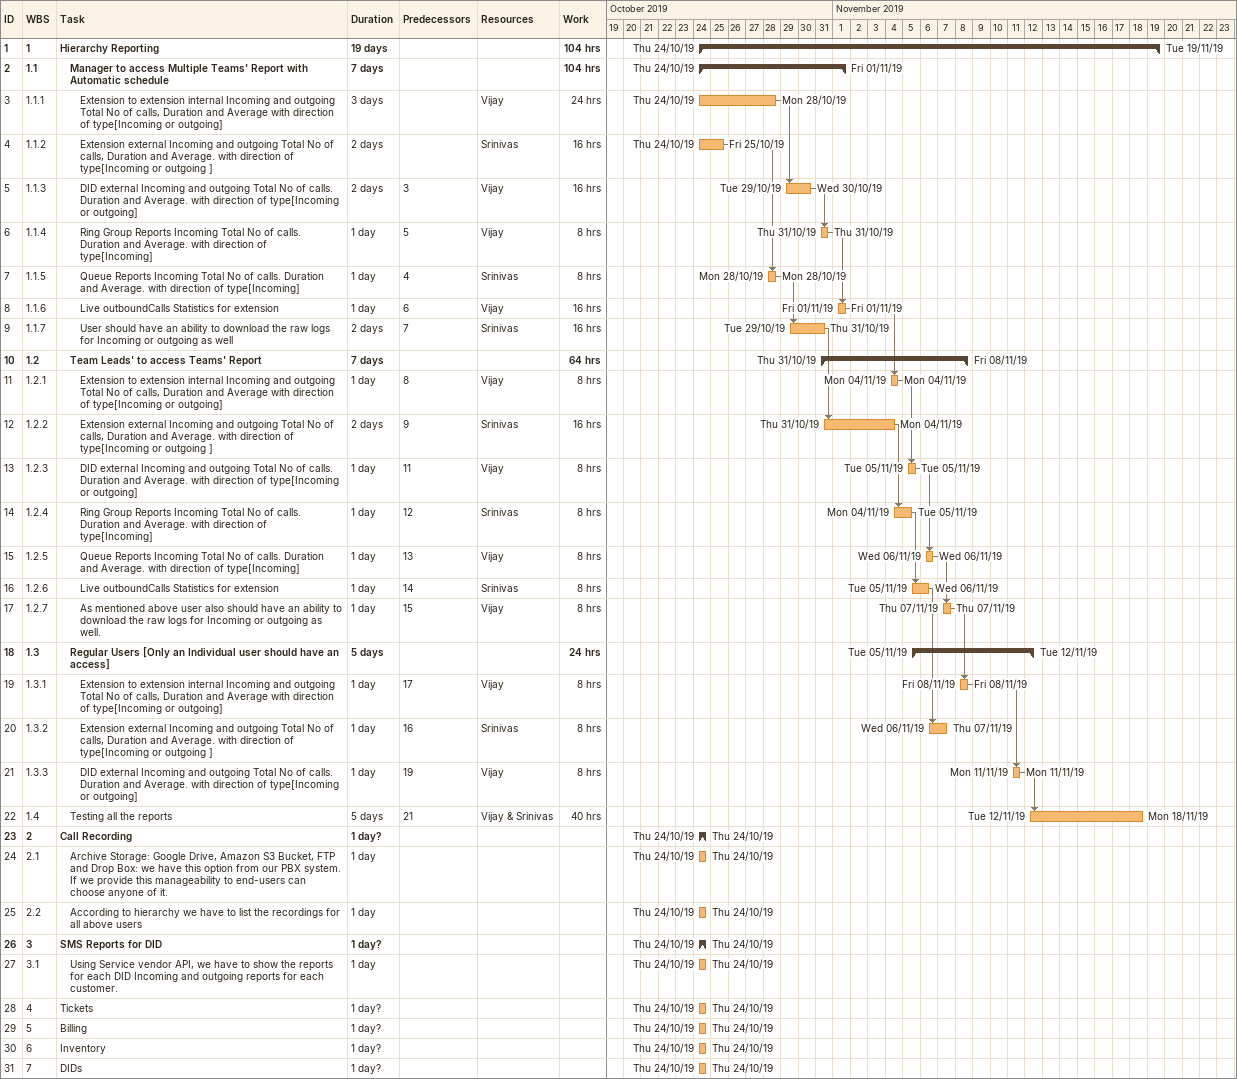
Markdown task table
| ID | WBS | Task | Duration | Start | Finish | Predecessors | Resources | Work (h) |
|---|---|---|---|---|---|---|---|---|
| 1 | 1 | **Hierarchy Reporting** | 19d | 2019-10-24 | 2019-11-19 |  |  | 104 |
| 2 | 1.1 | **Manager to access Multiple Teams' Report with Automatic schedule** | 7d | 2019-10-24 | 2019-11-01 |  |  | 104 |
| 3 | 1.1.1 | Extension to extension internal Incoming and outgoing Total No of calls, Duration and Average with direction of type[Incoming or outgoing] | 3d | 2019-10-24 | 2019-10-28 |  | Vijay | 24 |
| 4 | 1.1.2 | Extension external Incoming and outgoing Total No of calls, Duration and Average. with direction of type[Incoming or outgoing ] | 2d | 2019-10-24 | 2019-10-25 |  | Srinivas | 16 |
| 5 | 1.1.3 | DID external Incoming and outgoing Total No of calls. Duration and Average. with direction of type[Incoming or outgoing] | 2d | 2019-10-29 | 2019-10-30 | 3 | Vijay | 16 |
| 6 | 1.1.4 | Ring Group Reports Incoming Total No of calls. Duration and Average. with direction of type[Incoming] | 1d | 2019-10-31 | 2019-10-31 | 5 | Vijay | 8 |
| 7 | 1.1.5 | Queue Reports Incoming Total No of calls. Duration and Average. with direction of type[Incoming] | 1d | 2019-10-28 | 2019-10-28 | 4 | Srinivas | 8 |
| 8 | 1.1.6 | Live outboundCalls Statistics for extension | 1d | 2019-11-01 | 2019-11-01 | 6 | Vijay | 16 |
| 9 | 1.1.7 | User should have an ability to download the raw logs for Incoming or outgoing as well | 2d | 2019-10-29 | 2019-10-31 | 7 | Srinivas | 16 |
| 10 | 1.2 | **Team Leads' to access Teams' Report** | 7d | 2019-10-31 | 2019-11-08 |  |  | 64 |
| 11 | 1.2.1 | Extension to extension internal Incoming and outgoing Total No of calls, Duration and Average with direction of type[Incoming or outgoing] | 1d | 2019-11-04 | 2019-11-04 | 8 | Vijay | 8 |
| 12 | 1.2.2 | Extension external Incoming and outgoing Total No of calls, Duration and Average. with direction of type[Incoming or outgoing ] | 2d | 2019-10-31 | 2019-11-04 | 9 | Srinivas | 16 |
| 13 | 1.2.3 | DID external Incoming and outgoing Total No of calls. Duration and Average. with direction of type[Incoming or outgoing] | 1d | 2019-11-05 | 2019-11-05 | 11 | Vijay | 8 |
| 14 | 1.2.4 | Ring Group Reports Incoming Total No of calls. Duration and Average. with direction of type[Incoming] | 1d | 2019-11-04 | 2019-11-05 | 12 | Srinivas | 8 |
| 15 | 1.2.5 | Queue Reports Incoming Total No of calls. Duration and Average. with direction of type[Incoming] | 1d | 2019-11-06 | 2019-11-06 | 13 | Vijay | 8 |
| 16 | 1.2.6 | Live outboundCalls Statistics for extension | 1d | 2019-11-05 | 2019-11-06 | 14 | Srinivas | 8 |
| 17 | 1.2.7 | As mentioned above user also should have an ability to download the raw logs for Incoming or outgoing as well. | 1d | 2019-11-07 | 2019-11-07 | 15 | Vijay | 8 |
| 18 | 1.3 | **Regular Users [Only an Individual user should have an access]** | 5d | 2019-11-05 | 2019-11-12 |  |  | 24 |
| 19 | 1.3.1 | Extension to extension internal Incoming and outgoing Total No of calls, Duration and Average with direction of type[Incoming or outgoing] | 1d | 2019-11-08 | 2019-11-08 | 17 | Vijay | 8 |
| 20 | 1.3.2 | Extension external Incoming and outgoing Total No of calls, Duration and Average. with direction of type[Incoming or outgoing ] | 1d | 2019-11-06 | 2019-11-07 | 16 | Srinivas | 8 |
| 21 | 1.3.3 | DID external Incoming and outgoing Total No of calls. Duration and Average. with direction of type[Incoming or outgoing] | 1d | 2019-11-11 | 2019-11-11 | 19 | Vijay | 8 |
| 22 | 1.4 | Testing all the reports | 5d | 2019-11-12 | 2019-11-18 | 21 | Vijay & Srinivas | 40 |
| 23 | 2 | **Call Recording** | 1d? | 2019-10-24 | 2019-10-24 |  |  |  |
| 24 | 2.1 | Archive Storage: Google Drive, Amazon S3 Bucket, FTP and Drop Box: we have this option from our PBX system. If we provide this manageability to end-users can choose anyone of it. | 1d | 2019-10-24 | 2019-10-24 |  |  |  |
| 25 | 2.2 | According to hierarchy we have to list the recordings for all above users | 1d | 2019-10-24 | 2019-10-24 |  |  |  |
| 26 | 3 | **SMS Reports for DID** | 1d? | 2019-10-24 | 2019-10-24 |  |  |  |
| 27 | 3.1 | Using Service vendor API, we have to show the reports for each DID Incoming and outgoing reports for each customer. | 1d | 2019-10-24 | 2019-10-24 |  |  |  |
| 28 | 4 | Tickets | 1d? | 2019-10-24 | 2019-10-24 |  |  |  |
| 29 | 5 | Billing | 1d? | 2019-10-24 | 2019-10-24 |  |  |  |
| 30 | 6 | Inventory | 1d? | 2019-10-24 | 2019-10-24 |  |  |  |
| 31 | 7 | DIDs | 1d? | 2019-10-24 | 2019-10-24 |  |  |  |
